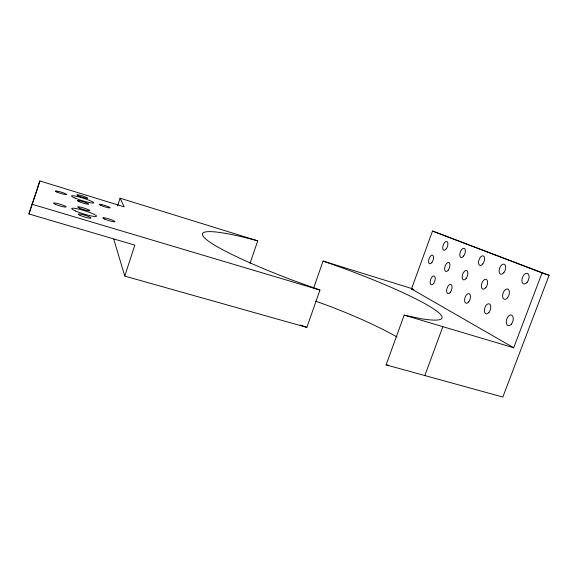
<?xml version="1.0" encoding="UTF-8"?>
<svg xmlns="http://www.w3.org/2000/svg" width="578" height="578" viewBox="0 0 578 578"><rect width="100%" height="100%" fill="white"/><g stroke="black" fill="none" stroke-linecap="round" stroke-linejoin="round"><path stroke-width="0.87" d="M257.73 240.831L241.582 236.698A127.073 14.291 19.4 0 0 206.144 239.343A127.073 14.291 19.4 0 0 293.942 280.735L319.959 290.04L306.853 327.401L124.769 276.103L134.826 245.123L28.9 213.961L39.853 180.95L124.176 206.852L120.072 198.175L257.73 240.831L250.086 263.279M37.447 188.695L39.853 180.95M117.601 205.876L120.072 198.175M28.9 213.961L37.165 189.541M313.623 288.097L323.08 261.075L412.786 288.87M549.1 275.309L542.056 272.953L513.697 347.768L411.5 288.942L432.503 231.048L549.1 275.309L502.838 397.05L386.111 364.884L404.174 315.133L421.181 318.724A127.073 14.291 19.4 0 0 342.248 267.852L323.08 261.075M424.837 375.555L442.864 326.664M386.111 364.884L388.705 365.267M31.92 204.215L319.959 290.04M404.174 315.133L513.697 347.768M411.5 288.942L413.935 289.694M315.574 301.16L328.824 305.921A126.329 21.552 19.6 0 1 397.028 336.996M300.184 324.973L306.853 327.401M432.503 231.048L542.056 272.953M113.772 239.191L124.769 276.103M55.322 204.287A6.618 0.845 16.9 0 0 65.935 207.076A6.618 0.845 16.9 0 0 58.212 203.68A6.618 0.845 16.9 0 0 55.322 204.287M75.61 211.035A13.019 1.676 17.2 0 0 96.244 216.41A13.019 1.676 17.2 0 0 80.501 209.568A13.019 1.676 17.2 0 0 75.61 211.035M79.576 208.138A6.322 0.788 17.2 0 0 89.612 210.789A6.322 0.788 17.2 0 0 82.033 207.495A6.322 0.788 17.2 0 0 79.576 208.138M80.176 215.413A6.712 0.889 17.1 0 0 90.84 218.173A6.712 0.889 17.1 0 0 82.777 214.633A6.712 0.889 17.1 0 0 80.176 215.413M104.748 219.141A6.409 0.831 17.4 0 0 114.82 221.764A6.409 0.831 17.4 0 0 106.923 218.34A6.409 0.831 17.4 0 0 104.748 219.141M101.006 205.479A5.737 0.657 17.5 0 0 110.022 207.914A5.737 0.657 17.5 0 0 103 204.93A5.737 0.657 17.5 0 0 101.006 205.479M79.042 201.671A5.975 0.701 17.3 0 0 88.528 204.222A5.975 0.701 17.3 0 0 81.375 201.151A5.975 0.701 17.3 0 0 79.042 201.671M78.557 195.891A5.664 0.629 17.3 0 0 87.56 198.341A5.664 0.629 17.3 0 0 80.79 195.465A5.664 0.629 17.3 0 0 78.557 195.891M74.981 198.052A11.632 1.329 17.3 0 0 93.412 203.023A11.632 1.329 17.3 0 0 79.41 197.069A11.632 1.329 17.3 0 0 74.981 198.052M56.933 192.033A5.903 0.672 17.1 0 0 66.383 194.598A5.903 0.672 17.1 0 0 59.498 191.643A5.903 0.672 17.1 0 0 56.933 192.033M527.158 282.295A5.599 3.28 -70.2 0 0 527.447 273.372A5.599 3.28 -70.2 0 0 521.869 280.207A5.599 3.28 -70.2 0 0 527.158 282.295M507.513 297.807A5.433 3.1 -71.5 0 0 507.889 289.072A5.433 3.1 -71.5 0 0 502.593 295.604A5.433 3.1 -71.5 0 0 507.513 297.807M511.342 324.207A5.563 3.251 -72.9 0 0 511.703 315.133A5.563 3.251 -72.9 0 0 506.263 321.643A5.563 3.251 -72.9 0 0 511.342 324.207M488.959 312.452A5.281 2.933 -72.6 0 0 489.407 303.891A5.281 2.933 -72.6 0 0 484.386 310.148A5.281 2.933 -72.6 0 0 488.959 312.452M503.857 272.621A5.318 2.955 -70.3 0 0 504.24 264.197A5.318 2.955 -70.3 0 0 499.096 270.735A5.318 2.955 -70.3 0 0 503.857 272.621M482.818 263.879A5.065 2.68 -70.4 0 0 483.273 255.895A5.065 2.68 -70.4 0 0 478.505 262.174A5.065 2.68 -70.4 0 0 482.818 263.879M485.823 287.627A5.166 2.803 -71.5 0 0 486.279 279.362A5.166 2.803 -71.5 0 0 481.38 285.633A5.166 2.803 -71.5 0 0 485.823 287.627M468.744 301.839A5.029 2.659 -72.5 0 0 469.257 293.732A5.029 2.659 -72.5 0 0 464.596 299.744A5.029 2.659 -72.5 0 0 468.744 301.839M466.179 278.408A4.927 2.543 -71.4 0 0 466.699 270.569A4.927 2.543 -71.4 0 0 462.147 276.595A4.927 2.543 -71.4 0 0 466.179 278.408M450.392 292.201A4.797 2.42 -72.3 0 0 450.956 284.499A4.797 2.42 -72.3 0 0 446.613 290.293A4.797 2.42 -72.3 0 0 450.392 292.201M463.729 255.953A4.834 2.435 -70.5 0 0 464.242 248.367A4.834 2.435 -70.5 0 0 459.799 254.399A4.834 2.435 -70.5 0 0 463.729 255.953M446.317 248.721A4.617 2.225 -70.6 0 0 446.881 241.503A4.617 2.225 -70.6 0 0 442.734 247.305A4.617 2.225 -70.6 0 0 446.317 248.721M448.311 270.02A4.703 2.319 -71.4 0 0 448.882 262.564A4.703 2.319 -71.4 0 0 444.634 268.365A4.703 2.319 -71.4 0 0 448.311 270.02M433.652 283.408A4.588 2.211 -72.2 0 0 434.259 276.082A4.588 2.211 -72.2 0 0 430.191 281.667A4.588 2.211 -72.2 0 0 433.652 283.408M431.99 262.354A4.501 2.124 -71.4 0 0 432.59 255.252A4.501 2.124 -71.4 0 0 428.616 260.844A4.501 2.124 -71.4 0 0 431.99 262.354"/></g></svg>
